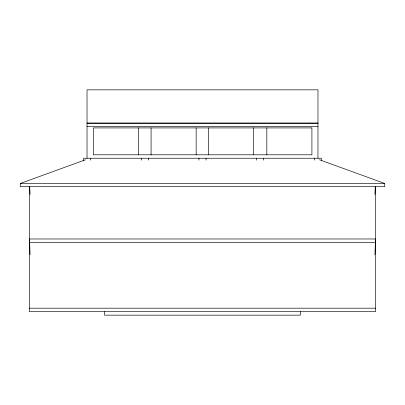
<?xml version="1.0" encoding="UTF-8"?>
<svg xmlns="http://www.w3.org/2000/svg" width="405" height="405" viewBox="0 0 405 405"><rect width="100%" height="100%" fill="white"/><g stroke="black" fill="none" stroke-linecap="round" stroke-linejoin="round"><path stroke-width="0.61" d="M374.924 254.704L375.521 238.975L29.479 238.975L30.076 254.704M374.919 194.471L375.293 186.32M319.489 159.747L384.75 183.495L384.75 186.614L20.25 186.614L20.25 183.495L85.511 159.747M87.024 123.074L317.976 123.074M87.024 123.206L317.976 123.206M87.024 126.593L317.976 126.593M20.25 183.495L384.75 183.495M29.479 242.494L375.521 242.494M29.479 308.185L375.521 308.185M29.707 186.32L30.081 194.471M375.521 186.32L375.521 311.703L29.479 311.703L29.479 186.32M321.383 160.76L321.383 158.233L83.617 158.233L83.617 160.76M317.976 158.233L317.976 89.839L87.024 89.839L87.024 158.233M314.31 158.233L314.31 160.127M300.429 311.647L300.429 315.161L104.571 315.161L104.571 311.647M266.839 127.919L266.839 154.801M263.711 158.233L263.711 160.127M256.638 158.233L256.638 160.127M253.53 127.919L253.53 154.801M208.459 127.919L208.459 154.801M206.039 158.233L206.039 160.127M198.961 158.233L198.961 160.127M196.152 127.919L196.152 154.801M151.08 127.919L151.08 154.801M148.362 158.233L148.362 160.127M141.289 158.233L141.289 160.127M138.424 127.919L138.424 154.801M90.69 158.233L90.69 160.127M311.911 127.919L93.352 127.919L93.352 154.801L311.911 154.801L311.911 127.919"/></g></svg>
